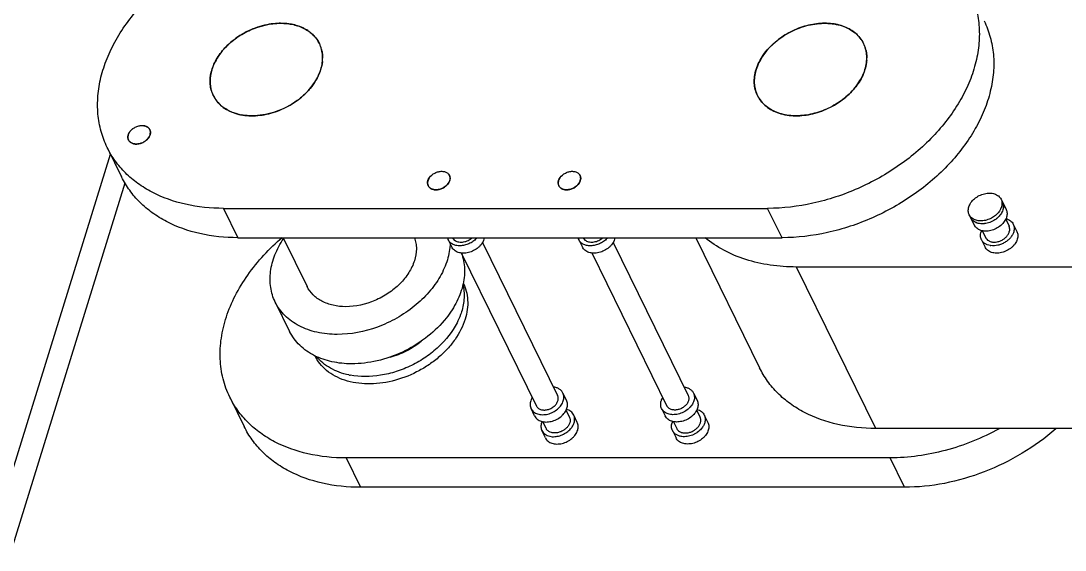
# Model space of a CAD drawing. Header units: inches. Extents: x 0 to 22, y 0 to 17.
# Drawn here: x 15.356 to 17.096, y 9.991 to 10.873 of the extents above; entities that cross this region are included whole.
import ezdxf

# ---------------------------------------------------------------- set-up
doc = ezdxf.new("R2010")
doc.units = ezdxf.units.IN
doc.header["$LTSCALE"] = 1.21
doc.header["$MEASUREMENT"] = 0
doc.layers.get('0').update_dxf_attribs({"linetype": 'CONTINUOUS'})
doc.layers.add('02___PRT_ALL_AXES', color=7, linetype='CONTINUOUS')

msp = doc.modelspace()

# ---------------------------------------------------------------- linework, layer by layer
at = {"color": 7, "linetype": 'Continuous'}
for p, q in [((15.3356, 10.1019), (15.5053, 10.6513)), ((15.3405, 9.9913), (15.5297, 10.6034)), ((16.0337, 10.6014), (16.0346, 10.5986)), ((16.2513, 10.6014), (16.2522, 10.5986)), ((15.6935, 10.561), (16.6001, 10.561)), ((15.6935, 10.561), (15.7175, 10.5121)), ((16.6241, 10.5121), (16.6001, 10.561)), ((15.7175, 10.5121), (16.6241, 10.5121)), ((16.271, 10.2063), (16.2704, 10.2035)), ((16.2374, 10.181), (16.2413, 10.1804)), ((16.8042, 10.145), (15.8977, 10.145)), ((15.8977, 10.145), (15.9217, 10.0961)), ((16.8283, 10.0961), (16.8042, 10.145)), ((16.8283, 10.0961), (15.9217, 10.0961))]:
    msp.add_line(p, q, dxfattribs=at)
for centre, radius, start, end in [((15.791, 10.7834), 0.0859, 75.6159, 79.3171), ((15.7964, 10.7993), 0.0691, 62.1269, 67.0537), ((15.8025, 10.8087), 0.0578, 47.3001, 52.7148), ((15.807, 10.8129), 0.0517, 30.5761, 35.7219), ((15.8073, 10.8131), 0.0513, 26.132, 30.566), ((16.7138, 10.8131), 0.0513, 26.1313, 29.3867), ((16.7136, 10.813), 0.0515, 15.2906, 26.1289), ((16.7123, 10.8126), 0.053, 12.3379, 15.3198), ((16.7047, 10.8119), 0.0606, 355.9343, 359.7953), ((15.7445, 10.7707), 0.0734, 162.8216, 165.1998), ((15.7472, 10.7698), 0.0763, 160.5001, 162.8189), ((15.7327, 10.7727), 0.0615, 174.2874, 179.2745), ((16.6384, 10.7727), 0.0606, 175.9267, 179.7862), ((15.7243, 10.7721), 0.053, 191.771, 195.0006), ((15.7232, 10.7718), 0.0519, 194.9984, 206.097), ((16.6307, 10.7721), 0.0528, 192.3407, 195.3298), ((16.6298, 10.7718), 0.0519, 195.327, 206.0997), ((16.6292, 10.7715), 0.0512, 206.1368, 209.3978), ((16.0608, 10.6115), 0.0103, 26.1354, 32.7275), ((16.0599, 10.6113), 0.0111, 3.9153, 10.181), ((16.2783, 10.6115), 0.0103, 26.1354, 32.7275), ((16.2775, 10.6113), 0.0111, 3.9153, 10.181), ((16.0446, 10.6033), 0.011, 183.856, 190.1777), ((16.0439, 10.6032), 0.0103, 206.1353, 212.7204), ((16.2621, 10.6033), 0.011, 183.856, 190.1777), ((16.2614, 10.6032), 0.0103, 206.1353, 212.7204), ((16.2461, 10.1964), 0.0239, 157.0231, 162.7528)]:
    msp.add_arc(centre, radius, start, end, dxfattribs=at)
for points, knots in [([(15.4999, 10.6623), (15.4957, 10.6709), (15.4887, 10.6892), (15.4836, 10.7184), (15.4836, 10.749), (15.4888, 10.7802), (15.4991, 10.8116), (15.5197, 10.8538), (15.5571, 10.9035), (15.6157, 10.9539), (15.6847, 10.9928), (15.7594, 11.0175), (15.8112, 11.0236), (15.8365, 11.0236)], [0, 0, 0, 0, 0.050492, 0.101815, 0.154702, 0.209714, 0.267209, 0.327327, 0.454825, 0.590164, 0.7293, 0.867443, 1, 1, 1, 1]), ([(16.9366, 10.9224), (16.9409, 10.9138), (16.9478, 10.8955), (16.953, 10.8663), (16.9529, 10.8357), (16.9477, 10.8045), (16.9374, 10.773), (16.9169, 10.7309), (16.8794, 10.6812), (16.8209, 10.6308), (16.7518, 10.5919), (16.6771, 10.5672), (16.6254, 10.561), (16.6001, 10.561)], [0, 0, 0, 0, 0.050492, 0.101815, 0.154702, 0.209714, 0.267209, 0.327327, 0.454825, 0.590164, 0.7293, 0.867443, 1, 1, 1, 1]), ([(16.9606, 10.8735), (16.9649, 10.8648), (16.9718, 10.8465), (16.977, 10.8173), (16.977, 10.7868), (16.9717, 10.7555), (16.9615, 10.7241), (16.9409, 10.6819), (16.9034, 10.6322), (16.8449, 10.5819), (16.7758, 10.543), (16.7012, 10.5182), (16.6494, 10.5121), (16.6241, 10.5121)], [0, 0, 0, 0, 0.050492, 0.101815, 0.154702, 0.209715, 0.267209, 0.327327, 0.454825, 0.590164, 0.7293, 0.867441, 1, 1, 1, 1]), ([(15.7697, 10.8678), (15.7591, 10.866), (15.7435, 10.8612), (15.7243, 10.8514), (15.7068, 10.8396), (15.6885, 10.8218), (15.6785, 10.8042), (15.6753, 10.7953)], [0, 0, 0, 0, 0.258694, 0.390038, 0.520277, 0.770533, 1, 1, 1, 1]), ([(15.7888, 10.8694), (15.7872, 10.8694), (15.7808, 10.8693), (15.7744, 10.8686), (15.7697, 10.8678)], [0, 0, 0, 0, 0.24565, 1, 1, 1, 1]), ([(15.8069, 10.8678), (15.8055, 10.8681), (15.7995, 10.869), (15.7934, 10.8694), (15.7888, 10.8694)], [0, 0, 0, 0, 0.244363, 1, 1, 1, 1]), ([(15.8234, 10.8629), (15.8225, 10.8633), (15.8189, 10.8647), (15.8152, 10.8659), (15.8124, 10.8666)], [0, 0, 0, 0, 0.245668, 1, 1, 1, 1]), ([(15.8375, 10.8547), (15.8368, 10.8553), (15.834, 10.8573), (15.8311, 10.8591), (15.8287, 10.8603)], [0, 0, 0, 0, 0.246403, 1, 1, 1, 1]), ([(16.5809, 10.7923), (16.5835, 10.8009), (16.59, 10.8134), (16.6018, 10.8281), (16.6164, 10.842), (16.6381, 10.8563), (16.6623, 10.8654), (16.6823, 10.869), (16.7013, 10.87), (16.7196, 10.8673), (16.7357, 10.8606), (16.7458, 10.8539), (16.7541, 10.8456), (16.7582, 10.8391), (16.7599, 10.8357)], [0, 0, 0, 0, 0.120791, 0.185744, 0.253062, 0.391822, 0.530991, 0.598792, 0.664374, 0.78666, 0.843391, 0.89737, 0.949254, 1, 1, 1, 1]), ([(16.7586, 10.8383), (16.7569, 10.8413), (16.7528, 10.847), (16.7424, 10.8569), (16.7252, 10.866), (16.7009, 10.8704), (16.6745, 10.8685), (16.6479, 10.8606), (16.6158, 10.8433), (16.5959, 10.8231), (16.5874, 10.8077)], [0, 0, 0, 0, 0.050622, 0.102424, 0.211992, 0.332376, 0.462966, 0.600306, 0.739357, 1, 1, 1, 1]), ([(15.8489, 10.8431), (15.8484, 10.8438), (15.8462, 10.8467), (15.8437, 10.8494), (15.8417, 10.8512)], [0, 0, 0, 0, 0.247899, 1, 1, 1, 1]), ([(15.8557, 10.7923), (15.8579, 10.7996), (15.8596, 10.8111), (15.8574, 10.8258), (15.8549, 10.8325), (15.8534, 10.8357)], [0, 0, 0, 0, 0.516147, 0.760439, 1, 1, 1, 1]), ([(16.7622, 10.7923), (16.7645, 10.7996), (16.7661, 10.8111), (16.764, 10.8258), (16.7615, 10.8325), (16.7599, 10.8357)], [0, 0, 0, 0, 0.516147, 0.760439, 1, 1, 1, 1]), ([(16.764, 10.8239), (16.7642, 10.8229), (16.765, 10.8189), (16.7653, 10.8148), (16.7653, 10.8117)], [0, 0, 0, 0, 0.246987, 1, 1, 1, 1]), ([(16.5874, 10.8077), (16.5868, 10.8064), (16.5842, 10.8015), (16.5821, 10.7963), (16.5809, 10.7923)], [0, 0, 0, 0, 0.256495, 1, 1, 1, 1]), ([(16.7651, 10.8077), (16.765, 10.8064), (16.7645, 10.8012), (16.7634, 10.7961), (16.7622, 10.7923)], [0, 0, 0, 0, 0.244375, 1, 1, 1, 1]), ([(15.6735, 10.7894), (15.6733, 10.7885), (15.6724, 10.785), (15.6718, 10.7815), (15.6716, 10.7788)], [0, 0, 0, 0, 0.254058, 1, 1, 1, 1]), ([(15.6766, 10.749), (15.6783, 10.7456), (15.6824, 10.7391), (15.6937, 10.7278), (15.713, 10.7179), (15.7402, 10.714), (15.7696, 10.7176), (15.7937, 10.7266), (15.8116, 10.737), (15.8277, 10.7491), (15.8442, 10.7668), (15.853, 10.7838), (15.8557, 10.7923)], [0, 0, 0, 0, 0.050786, 0.10271, 0.213035, 0.335416, 0.468634, 0.607912, 0.677932, 0.747016, 0.879107, 1, 1, 1, 1]), ([(16.5832, 10.749), (16.5816, 10.7522), (16.5791, 10.7589), (16.5775, 10.7698), (16.578, 10.7811), (16.5797, 10.7886), (16.5809, 10.7923)], [0, 0, 0, 0, 0.239085, 0.482914, 0.735579, 1, 1, 1, 1]), ([(16.5809, 10.7923), (16.5805, 10.7911), (16.5791, 10.7861), (16.5782, 10.7809), (16.578, 10.777)], [0, 0, 0, 0, 0.255931, 1, 1, 1, 1]), ([(16.5832, 10.749), (16.5849, 10.7456), (16.589, 10.7391), (16.6002, 10.7278), (16.6195, 10.7179), (16.6468, 10.714), (16.6762, 10.7176), (16.7002, 10.7266), (16.7181, 10.737), (16.7343, 10.7491), (16.7508, 10.7668), (16.7596, 10.7838), (16.7622, 10.7923)], [0, 0, 0, 0, 0.050786, 0.10271, 0.213035, 0.335416, 0.468634, 0.607912, 0.677932, 0.747016, 0.879107, 1, 1, 1, 1]), ([(16.7622, 10.7923), (16.7618, 10.791), (16.76, 10.7858), (16.7577, 10.7807), (16.7557, 10.777)], [0, 0, 0, 0, 0.243881, 1, 1, 1, 1]), ([(15.6713, 10.7735), (15.6713, 10.7724), (15.6713, 10.7683), (15.6718, 10.7643), (15.6724, 10.7613)], [0, 0, 0, 0, 0.253834, 1, 1, 1, 1]), ([(16.5778, 10.7729), (16.5778, 10.7719), (16.5779, 10.7678), (16.5784, 10.7637), (16.5791, 10.7608)], [0, 0, 0, 0, 0.253769, 1, 1, 1, 1]), ([(16.7557, 10.777), (16.7515, 10.7695), (16.7408, 10.7551), (16.7199, 10.7374), (16.6952, 10.7241), (16.6687, 10.7162), (16.6462, 10.7146), (16.6293, 10.7167), (16.6177, 10.7198), (16.6071, 10.7243), (16.5979, 10.7304), (16.5903, 10.7377), (16.5862, 10.7434), (16.5846, 10.7464)], [0, 0, 0, 0, 0.126746, 0.261767, 0.40048, 0.537486, 0.667758, 0.729331, 0.78814, 0.844214, 0.897825, 0.949502, 1, 1, 1, 1]), ([(15.6935, 10.561), (15.6723, 10.561), (15.6312, 10.5651), (15.5832, 10.5819), (15.5507, 10.6018), (15.53, 10.6193), (15.5127, 10.6395), (15.5037, 10.6545), (15.4999, 10.6623)], [0, 0, 0, 0, 0.277548, 0.534172, 0.655418, 0.772692, 0.887099, 1, 1, 1, 1]), ([(15.7175, 10.5121), (15.6963, 10.5121), (15.6552, 10.5162), (15.6072, 10.5329), (15.5748, 10.5529), (15.554, 10.5704), (15.5368, 10.5905), (15.5277, 10.6055), (15.5239, 10.6133)], [0, 0, 0, 0, 0.27755, 0.534171, 0.655418, 0.772692, 0.887099, 1, 1, 1, 1]), ([(16.0342, 10.6073), (16.0353, 10.6109), (16.039, 10.6158), (16.0456, 10.6201), (16.0514, 10.6223), (16.0573, 10.623), (16.0627, 10.6222), (16.0666, 10.6202), (16.0688, 10.618), (16.0696, 10.6167), (16.07, 10.616)], [0, 0, 0, 0, 0.25119, 0.390435, 0.530091, 0.663672, 0.786385, 0.897011, 0.949076, 1, 1, 1, 1]), ([(16.0365, 10.612), (16.0362, 10.6116), (16.0353, 10.6102), (16.0346, 10.6085), (16.0342, 10.6073)], [0, 0, 0, 0, 0.26005, 1, 1, 1, 1]), ([(16.07, 10.616), (16.0703, 10.6153), (16.0706, 10.6144), (16.0708, 10.6135), (16.0709, 10.6132)], [0, 0, 0, 0, 0.7477, 1, 1, 1, 1]), ([(16.0704, 10.6073), (16.0709, 10.6088), (16.0713, 10.6117), (16.0706, 10.6147), (16.07, 10.616)], [0, 0, 0, 0, 0.517227, 1, 1, 1, 1]), ([(16.071, 10.612), (16.0711, 10.6116), (16.0711, 10.61), (16.0708, 10.6085), (16.0704, 10.6073)], [0, 0, 0, 0, 0.242071, 1, 1, 1, 1]), ([(16.2517, 10.6073), (16.2528, 10.6109), (16.2566, 10.6158), (16.2632, 10.6201), (16.269, 10.6223), (16.2748, 10.623), (16.2803, 10.6222), (16.2841, 10.6202), (16.2864, 10.618), (16.2872, 10.6167), (16.2876, 10.616)], [0, 0, 0, 0, 0.25119, 0.390435, 0.530091, 0.663672, 0.786385, 0.897011, 0.949076, 1, 1, 1, 1]), ([(16.2541, 10.612), (16.2538, 10.6116), (16.2529, 10.6102), (16.2521, 10.6085), (16.2517, 10.6073)], [0, 0, 0, 0, 0.26005, 1, 1, 1, 1]), ([(16.2876, 10.616), (16.2879, 10.6153), (16.2882, 10.6144), (16.2884, 10.6135), (16.2884, 10.6132)], [0, 0, 0, 0, 0.7477, 1, 1, 1, 1]), ([(16.288, 10.6073), (16.2885, 10.6088), (16.2889, 10.6117), (16.2882, 10.6147), (16.2876, 10.616)], [0, 0, 0, 0, 0.517227, 1, 1, 1, 1]), ([(16.2886, 10.612), (16.2886, 10.6116), (16.2887, 10.61), (16.2884, 10.6085), (16.288, 10.6073)], [0, 0, 0, 0, 0.242071, 1, 1, 1, 1]), ([(16.0346, 10.5986), (16.034, 10.5999), (16.0333, 10.6029), (16.0337, 10.6058), (16.0342, 10.6073)], [0, 0, 0, 0, 0.48257, 1, 1, 1, 1]), ([(16.0342, 10.6073), (16.0341, 10.6069), (16.0336, 10.6054), (16.0335, 10.6038), (16.0336, 10.6026)], [0, 0, 0, 0, 0.258811, 1, 1, 1, 1]), ([(16.0346, 10.5986), (16.0353, 10.5973), (16.0374, 10.5947), (16.0419, 10.5924), (16.0474, 10.5916), (16.0532, 10.5924), (16.059, 10.5945), (16.0656, 10.5988), (16.0693, 10.6037), (16.0704, 10.6073)], [0, 0, 0, 0, 0.102442, 0.213133, 0.335919, 0.469576, 0.609319, 0.74864, 1, 1, 1, 1]), ([(16.0681, 10.6026), (16.0662, 10.5998), (16.0622, 10.5963), (16.0561, 10.5933), (16.0511, 10.592), (16.0461, 10.5917), (16.0416, 10.5926), (16.0378, 10.5945), (16.0359, 10.5965), (16.0352, 10.5976)], [0, 0, 0, 0, 0.264768, 0.403339, 0.539384, 0.668659, 0.788325, 0.8979, 1, 1, 1, 1]), ([(16.0704, 10.6073), (16.0703, 10.6069), (16.0697, 10.6052), (16.0689, 10.6037), (16.0681, 10.6026)], [0, 0, 0, 0, 0.240747, 1, 1, 1, 1]), ([(16.2522, 10.5986), (16.2516, 10.5999), (16.2508, 10.6029), (16.2513, 10.6058), (16.2517, 10.6073)], [0, 0, 0, 0, 0.48257, 1, 1, 1, 1]), ([(16.2517, 10.6073), (16.2516, 10.6069), (16.2512, 10.6054), (16.2511, 10.6038), (16.2512, 10.6026)], [0, 0, 0, 0, 0.258811, 1, 1, 1, 1]), ([(16.2522, 10.5986), (16.2529, 10.5973), (16.2549, 10.5947), (16.2595, 10.5924), (16.2649, 10.5916), (16.2708, 10.5924), (16.2766, 10.5945), (16.2832, 10.5988), (16.2869, 10.6037), (16.288, 10.6073)], [0, 0, 0, 0, 0.102442, 0.213133, 0.335919, 0.469576, 0.609319, 0.74864, 1, 1, 1, 1]), ([(16.2857, 10.6026), (16.2838, 10.5998), (16.2798, 10.5963), (16.2736, 10.5933), (16.2686, 10.592), (16.2637, 10.5917), (16.2592, 10.5926), (16.2554, 10.5945), (16.2535, 10.5965), (16.2528, 10.5976)], [0, 0, 0, 0, 0.264768, 0.403339, 0.539384, 0.668659, 0.788325, 0.8979, 1, 1, 1, 1]), ([(16.288, 10.6073), (16.2879, 10.6069), (16.2873, 10.6052), (16.2864, 10.6037), (16.2857, 10.6026)], [0, 0, 0, 0, 0.240747, 1, 1, 1, 1]), ([(16.998, 10.5461), (16.9972, 10.5435), (16.9952, 10.5398), (16.9917, 10.5354), (16.9873, 10.5312), (16.9808, 10.5269), (16.9735, 10.5242), (16.9675, 10.5231), (16.9618, 10.5228), (16.9563, 10.5236), (16.9515, 10.5257), (16.9485, 10.5277), (16.946, 10.5301), (16.9447, 10.5321), (16.9442, 10.5331)], [0, 0, 0, 0, 0.120791, 0.185745, 0.253062, 0.391822, 0.530991, 0.598792, 0.664374, 0.78666, 0.843391, 0.89737, 0.949254, 1, 1, 1, 1]), ([(16.9973, 10.5591), (16.9977, 10.5582), (16.9985, 10.5561), (16.999, 10.5529), (16.9988, 10.5495), (16.9983, 10.5472), (16.998, 10.5461)], [0, 0, 0, 0, 0.239084, 0.482916, 0.735575, 1, 1, 1, 1]), ([(15.7041, 10.2462), (15.6993, 10.256), (15.6917, 10.2769), (15.687, 10.3104), (15.689, 10.3454), (15.6976, 10.381), (15.7126, 10.4164), (15.7411, 10.4631), (15.77, 10.4941), (15.7915, 10.5126)], [0, 0, 0, 0, 0.108818, 0.219913, 0.335224, 0.456122, 0.583312, 0.716856, 1, 1, 1, 1]), ([(16.2506, 10.2402), (16.2508, 10.241), (16.2511, 10.2425), (16.2513, 10.2447), (16.2509, 10.2469), (16.2504, 10.2482), (16.2501, 10.2489)], [0, 0, 0, 0, 0.264421, 0.517086, 0.760915, 1, 1, 1, 1]), ([(16.4677, 10.2489), (16.468, 10.2482), (16.4685, 10.2469), (16.4688, 10.2447), (16.4687, 10.2425), (16.4684, 10.241), (16.4682, 10.2402)], [0, 0, 0, 0, 0.239087, 0.482911, 0.735585, 1, 1, 1, 1]), ([(15.8977, 10.145), (15.8764, 10.145), (15.8353, 10.1491), (15.7873, 10.1659), (15.7549, 10.1858), (15.7342, 10.2033), (15.7169, 10.2234), (15.7079, 10.2385), (15.7041, 10.2462)], [0, 0, 0, 0, 0.27755, 0.534171, 0.655418, 0.772692, 0.887099, 1, 1, 1, 1]), ([(16.2148, 10.2315), (16.2151, 10.2309), (16.2159, 10.2296), (16.2176, 10.2279), (16.2196, 10.2266), (16.2228, 10.2252), (16.2265, 10.2247), (16.2303, 10.2249), (16.2343, 10.2256), (16.2391, 10.2274), (16.2435, 10.2303), (16.2464, 10.2331), (16.2488, 10.236), (16.25, 10.2385), (16.2506, 10.2402)], [0, 0, 0, 0, 0.050746, 0.10263, 0.156609, 0.21334, 0.335626, 0.401208, 0.469009, 0.608178, 0.746938, 0.814256, 0.879209, 1, 1, 1, 1]), ([(16.4682, 10.2402), (16.4676, 10.2385), (16.4663, 10.236), (16.464, 10.2331), (16.461, 10.2303), (16.4567, 10.2274), (16.4519, 10.2256), (16.4479, 10.2249), (16.4441, 10.2247), (16.4404, 10.2252), (16.4372, 10.2266), (16.4352, 10.2279), (16.4335, 10.2296), (16.4327, 10.2309), (16.4323, 10.2315)], [0, 0, 0, 0, 0.120792, 0.185744, 0.253063, 0.391823, 0.530992, 0.598793, 0.664374, 0.786661, 0.843391, 0.89737, 0.949254, 1, 1, 1, 1]), ([(16.4825, 10.241), (16.483, 10.24), (16.4837, 10.238), (16.4842, 10.2347), (16.4841, 10.2313), (16.4836, 10.2291), (16.4832, 10.228)], [0, 0, 0, 0, 0.239084, 0.482916, 0.735575, 1, 1, 1, 1]), ([(16.277, 10.2165), (16.2764, 10.2176), (16.275, 10.2197), (16.2722, 10.2224), (16.2687, 10.2245), (16.2662, 10.2254), (16.2648, 10.2257)], [0, 0, 0, 0, 0.235936, 0.478159, 0.731779, 1, 1, 1, 1]), ([(16.2699, 10.213), (16.2701, 10.2125), (16.2706, 10.2115), (16.2711, 10.2093), (16.2711, 10.2075), (16.271, 10.2063)], [0, 0, 0, 0, 0.244228, 0.490994, 1, 1, 1, 1]), ([(16.2777, 10.2035), (16.278, 10.2046), (16.2785, 10.2069), (16.2787, 10.2103), (16.2782, 10.2135), (16.2774, 10.2156), (16.277, 10.2165)], [0, 0, 0, 0, 0.264425, 0.517084, 0.760916, 1, 1, 1, 1]), ([(16.4832, 10.228), (16.4824, 10.2254), (16.4805, 10.2216), (16.4769, 10.2173), (16.4726, 10.2131), (16.4661, 10.2088), (16.4588, 10.2061), (16.4528, 10.205), (16.4471, 10.2047), (16.4416, 10.2055), (16.4368, 10.2075), (16.4337, 10.2095), (16.4313, 10.212), (16.43, 10.2139), (16.4295, 10.215)], [0, 0, 0, 0, 0.120791, 0.185745, 0.253062, 0.391822, 0.530991, 0.598792, 0.664374, 0.78666, 0.843391, 0.89737, 0.949254, 1, 1, 1, 1]), ([(16.2233, 10.2035), (16.2229, 10.2024), (16.2224, 10.2001), (16.2223, 10.1967), (16.2227, 10.1935), (16.2235, 10.1914), (16.224, 10.1905)], [0, 0, 0, 0, 0.264425, 0.517084, 0.760916, 1, 1, 1, 1]), ([(16.2704, 10.2035), (16.2699, 10.2019), (16.2684, 10.1988), (16.2651, 10.1947), (16.2608, 10.1912), (16.2557, 10.1886), (16.2504, 10.1869), (16.2458, 10.1864), (16.2423, 10.1867), (16.2391, 10.1873), (16.2369, 10.1882), (16.2356, 10.189)], [0, 0, 0, 0, 0.115937, 0.241282, 0.373553, 0.508836, 0.64266, 0.770822, 0.831852, 0.890454, 1, 1, 1, 1]), ([(16.2719, 10.1935), (16.2732, 10.195), (16.2755, 10.1981), (16.2771, 10.2017), (16.2777, 10.2035)], [0, 0, 0, 0, 0.517121, 1, 1, 1, 1]), ([(16.224, 10.1905), (16.2245, 10.1893), (16.2261, 10.187), (16.2292, 10.1842), (16.2331, 10.1821), (16.2359, 10.1813), (16.2374, 10.181)], [0, 0, 0, 0, 0.234195, 0.475569, 0.729763, 1, 1, 1, 1]), ([(16.2356, 10.189), (16.2351, 10.1893), (16.2342, 10.19), (16.2329, 10.1912), (16.2318, 10.1925), (16.2313, 10.1935), (16.231, 10.194)], [0, 0, 0, 0, 0.258134, 0.509469, 0.755987, 1, 1, 1, 1]), ([(16.2413, 10.1804), (16.2441, 10.1803), (16.2483, 10.1806), (16.2538, 10.1819), (16.2593, 10.1839), (16.2656, 10.1875), (16.27, 10.1913), (16.2719, 10.1935)], [0, 0, 0, 0, 0.240987, 0.367059, 0.495145, 0.751596, 1, 1, 1, 1]), ([(16.9858, 10.1935), (16.9575, 10.178), (16.8984, 10.1541), (16.8351, 10.145), (16.8042, 10.145)], [0, 0, 0, 0, 0.51036, 1, 1, 1, 1])]:
    msp.add_open_spline(points, degree=3, knots=knots, dxfattribs=at)
at = {"layer": '02___PRT_ALL_AXES', "color": 7, "linetype": 'Continuous'}
for p, q in [((15.4999, 10.6623), (15.5239, 10.6133)), ((16.9889, 10.5763), (16.9973, 10.5591)), ((16.9358, 10.5502), (16.9442, 10.5331)), ((16.9966, 10.5427), (17.0022, 10.5312)), ((17.0093, 10.5347), (17.0153, 10.5224)), ((15.7929, 10.5121), (15.8328, 10.4308)), ((16.0678, 10.5086), (16.0738, 10.4964)), ((16.1282, 10.5121), (16.1275, 10.5094)), ((16.2854, 10.5086), (16.2914, 10.4964)), ((16.3458, 10.5121), (16.3451, 10.5094)), ((16.4802, 10.5121), (16.5866, 10.2952)), ((16.9563, 10.5086), (16.9623, 10.4964)), ((16.9577, 10.5236), (16.9633, 10.5121)), ((17.0027, 10.5216), (17.0033, 10.5245)), ((16.125, 10.5039), (16.2501, 10.2489)), ((16.3426, 10.5039), (16.4677, 10.2489)), ((16.0896, 10.4866), (16.2148, 10.2315)), ((16.3072, 10.4866), (16.4323, 10.2315)), ((17.5547, 10.4632), (16.6481, 10.4632)), ((16.7802, 10.194), (16.6481, 10.4632)), ((15.7797, 10.4048), (15.8038, 10.3559)), ((16.265, 10.241), (16.259, 10.2532)), ((16.4765, 10.2532), (16.4825, 10.241)), ((15.7041, 10.2462), (15.7281, 10.1973)), ((16.2119, 10.215), (16.2059, 10.2272)), ((16.2699, 10.213), (16.2643, 10.2245)), ((16.283, 10.2043), (16.277, 10.2165)), ((16.4235, 10.2272), (16.4295, 10.215)), ((16.4818, 10.2245), (16.4875, 10.213)), ((16.4945, 10.2165), (16.5005, 10.2043)), ((16.231, 10.194), (16.2254, 10.2055)), ((16.443, 10.2054), (16.4486, 10.194)), ((16.488, 10.2035), (16.4886, 10.2063)), ((16.23, 10.1783), (16.224, 10.1905)), ((16.4415, 10.1905), (16.4475, 10.1783)), ((17.6868, 10.194), (16.7802, 10.194))]:
    msp.add_line(p, q, dxfattribs=at)
for centre, radius, start, end in [((15.8069, 10.8129), 0.0518, 14.9844, 26.1052), ((15.8056, 10.8126), 0.0531, 11.7679, 14.9924), ((15.7974, 10.812), 0.0613, 354.2895, 359.2892), ((15.7824, 10.815), 0.0767, 340.5149, 342.9071), ((15.7851, 10.8141), 0.0738, 342.908, 345.1844), ((15.7227, 10.7716), 0.0513, 206.1358, 210.5749), ((15.7231, 10.7719), 0.0518, 210.5851, 215.7181), ((15.7278, 10.7763), 0.0583, 227.3187, 232.6945), ((15.734, 10.7865), 0.0702, 242.1673, 247.0139), ((15.7391, 10.8018), 0.0865, 255.6301, 259.3057), ((15.558, 10.6752), 0.0238, 97.4068, 98.7167), ((15.5581, 10.6808), 0.0182, 80.393, 81.9601), ((15.5543, 10.6766), 0.0207, 142.8101, 144.2508), ((15.5579, 10.6732), 0.0256, 127.1164, 128.3628), ((15.5615, 10.6877), 0.0103, 26.144, 35.1276), ((15.5607, 10.6875), 0.0111, 5.8519, 8.6485), ((15.5453, 10.6796), 0.011, 185.8053, 188.6339), ((15.5446, 10.6794), 0.0102, 206.1386, 206.8189), ((16.9775, 10.5646), 0.0153, 25.7899, 26.1386), ((16.9774, 10.5646), 0.0155, 16.1384, 25.7827), ((16.9749, 10.5642), 0.018, 357.0772, 0.2682), ((16.952, 10.5521), 0.0153, 206.1386, 206.6548), ((16.0818, 10.5155), 0.0155, 192.5585, 206.1249), ((16.2993, 10.5155), 0.0155, 192.5585, 206.1249), ((16.978, 10.5147), 0.0235, 156.8522, 162.801), ((16.9753, 10.5264), 0.0278, 260.4806, 262.7612), ((15.9263, 10.4882), 0.1768, 319.7684, 320.0926), ((15.9273, 10.404), 0.1233, 258.3342, 259.3859), ((16.4633, 10.1965), 0.0235, 156.8522, 162.801)]:
    msp.add_arc(centre, radius, start, end, dxfattribs=at)
for points, knots in [([(15.6766, 10.749), (15.6752, 10.7519), (15.6729, 10.758), (15.6706, 10.7711), (15.6723, 10.789), (15.681, 10.8099), (15.6957, 10.8294), (15.7152, 10.8462), (15.7455, 10.8632), (15.7717, 10.8694), (15.7888, 10.8694)], [0, 0, 0, 0, 0.050598, 0.102028, 0.209788, 0.327366, 0.455129, 0.590751, 0.730177, 1, 1, 1, 1]), ([(15.7888, 10.8694), (15.7959, 10.8694), (15.8096, 10.8681), (15.8284, 10.8615), (15.8437, 10.8507), (15.8508, 10.8409), (15.8534, 10.8357)], [0, 0, 0, 0, 0.277959, 0.534951, 0.773145, 1, 1, 1, 1]), ([(15.8576, 10.8234), (15.8578, 10.8224), (15.8585, 10.8184), (15.8588, 10.8143), (15.8587, 10.8112)], [0, 0, 0, 0, 0.246904, 1, 1, 1, 1]), ([(15.8584, 10.8059), (15.8583, 10.805), (15.8579, 10.8014), (15.8572, 10.7979), (15.8565, 10.7953)], [0, 0, 0, 0, 0.24603, 1, 1, 1, 1]), ([(15.8547, 10.7894), (15.851, 10.779), (15.8419, 10.7641), (15.8256, 10.7475), (15.8059, 10.7326), (15.7778, 10.7194), (15.7532, 10.7152), (15.7412, 10.7152)], [0, 0, 0, 0, 0.231377, 0.356681, 0.486083, 0.748012, 1, 1, 1, 1]), ([(15.6883, 10.7334), (15.6876, 10.7341), (15.685, 10.7366), (15.6826, 10.7394), (15.6811, 10.7416)], [0, 0, 0, 0, 0.252706, 1, 1, 1, 1]), ([(15.7012, 10.7243), (15.7005, 10.7248), (15.6974, 10.7264), (15.6945, 10.7284), (15.6925, 10.7299)], [0, 0, 0, 0, 0.253955, 1, 1, 1, 1]), ([(15.7176, 10.7181), (15.7167, 10.7183), (15.7129, 10.7194), (15.7093, 10.7207), (15.7066, 10.7218)], [0, 0, 0, 0, 0.254549, 1, 1, 1, 1]), ([(15.7412, 10.7152), (15.7396, 10.7152), (15.7335, 10.7154), (15.7275, 10.716), (15.723, 10.7169)], [0, 0, 0, 0, 0.255569, 1, 1, 1, 1]), ([(15.5349, 10.6836), (15.5355, 10.6853), (15.5368, 10.6878), (15.5391, 10.6907), (15.542, 10.6935), (15.5464, 10.6964), (15.5512, 10.6982), (15.5552, 10.6989), (15.559, 10.6991), (15.5627, 10.6986), (15.5659, 10.6972), (15.5679, 10.6959), (15.5696, 10.6942), (15.5704, 10.6929), (15.5707, 10.6922)], [0, 0, 0, 0, 0.120791, 0.185745, 0.253062, 0.391822, 0.530991, 0.598792, 0.664374, 0.78666, 0.843391, 0.89737, 0.949254, 1, 1, 1, 1]), ([(15.5699, 10.6936), (15.569, 10.695), (15.5663, 10.6973), (15.5629, 10.6984), (15.5611, 10.6987)], [0, 0, 0, 0, 0.474913, 1, 1, 1, 1]), ([(15.5349, 10.6836), (15.5348, 10.6831), (15.5344, 10.6815), (15.5342, 10.6797), (15.5344, 10.6785)], [0, 0, 0, 0, 0.259559, 1, 1, 1, 1]), ([(15.5354, 10.6749), (15.5351, 10.6755), (15.5346, 10.6769), (15.5343, 10.6791), (15.5344, 10.6813), (15.5347, 10.6828), (15.5349, 10.6836)], [0, 0, 0, 0, 0.239084, 0.482916, 0.735575, 1, 1, 1, 1]), ([(15.5375, 10.6887), (15.5372, 10.6883), (15.5362, 10.6867), (15.5354, 10.6849), (15.5349, 10.6836)], [0, 0, 0, 0, 0.26073, 1, 1, 1, 1]), ([(15.5354, 10.6749), (15.5361, 10.6735), (15.5381, 10.671), (15.5427, 10.6687), (15.5481, 10.6679), (15.554, 10.6686), (15.5598, 10.6708), (15.5663, 10.6751), (15.5701, 10.68), (15.5712, 10.6836)], [0, 0, 0, 0, 0.102442, 0.213133, 0.335919, 0.469576, 0.609319, 0.74864, 1, 1, 1, 1]), ([(15.542, 10.6933), (15.5416, 10.693), (15.5401, 10.6917), (15.5387, 10.6903), (15.5378, 10.6891)], [0, 0, 0, 0, 0.255955, 1, 1, 1, 1]), ([(15.5712, 10.6836), (15.5711, 10.6831), (15.5704, 10.6813), (15.5695, 10.6797), (15.5686, 10.6785)], [0, 0, 0, 0, 0.240285, 1, 1, 1, 1]), ([(15.5707, 10.6922), (15.571, 10.6918), (15.5714, 10.6908), (15.5716, 10.6897), (15.5717, 10.6892)], [0, 0, 0, 0, 0.49719, 1, 1, 1, 1]), ([(15.5712, 10.6836), (15.5716, 10.685), (15.5721, 10.688), (15.5714, 10.691), (15.5707, 10.6922)], [0, 0, 0, 0, 0.517227, 1, 1, 1, 1]), ([(15.5718, 10.6887), (15.5718, 10.6878), (15.5718, 10.6861), (15.5715, 10.6844), (15.5712, 10.6836)], [0, 0, 0, 0, 0.487438, 1, 1, 1, 1]), ([(15.5686, 10.6785), (15.5676, 10.6771), (15.5652, 10.6745), (15.5609, 10.6715), (15.556, 10.6693), (15.5509, 10.6681), (15.5467, 10.6681), (15.5435, 10.6687), (15.5414, 10.6694), (15.5395, 10.6704), (15.5378, 10.6716), (15.5365, 10.6731), (15.5357, 10.6742), (15.5354, 10.6748)], [0, 0, 0, 0, 0.131308, 0.268827, 0.407924, 0.543656, 0.671755, 0.732175, 0.789934, 0.84515, 0.898164, 0.949534, 1, 1, 1, 1]), ([(16.9352, 10.5633), (16.9359, 10.5658), (16.9386, 10.5709), (16.9435, 10.5762), (16.9484, 10.5799), (16.9537, 10.583), (16.961, 10.5857), (16.9698, 10.5868), (16.978, 10.5856), (16.9837, 10.5826), (16.9871, 10.5792), (16.9884, 10.5773), (16.9889, 10.5763)], [0, 0, 0, 0, 0.120895, 0.252983, 0.322067, 0.392088, 0.531365, 0.664583, 0.786964, 0.897289, 0.949213, 1, 1, 1, 1]), ([(16.9358, 10.5502), (16.9354, 10.5512), (16.9346, 10.5532), (16.934, 10.5576), (16.9345, 10.5611), (16.9352, 10.5633)], [0, 0, 0, 0, 0.239545, 0.483846, 1, 1, 1, 1]), ([(16.9895, 10.5633), (16.9881, 10.5585), (16.9833, 10.5517), (16.9747, 10.5454), (16.9671, 10.5419), (16.959, 10.54), (16.9512, 10.54), (16.9443, 10.5419), (16.9404, 10.5445), (16.9389, 10.546)], [0, 0, 0, 0, 0.244839, 0.380375, 0.517973, 0.652278, 0.778654, 0.894407, 1, 1, 1, 1]), ([(16.9889, 10.5763), (16.9893, 10.5753), (16.9901, 10.5733), (16.9907, 10.5689), (16.9902, 10.5654), (16.9895, 10.5633)], [0, 0, 0, 0, 0.239545, 0.483846, 1, 1, 1, 1]), ([(16.9913, 10.5714), (16.9917, 10.5704), (16.9925, 10.5684), (16.9931, 10.564), (16.9926, 10.5605), (16.9919, 10.5584)], [0, 0, 0, 0, 0.239545, 0.483846, 1, 1, 1, 1]), ([(16.9928, 10.5633), (16.9928, 10.5629), (16.9927, 10.5612), (16.9923, 10.5596), (16.9919, 10.5584)], [0, 0, 0, 0, 0.243962, 1, 1, 1, 1]), ([(16.9922, 10.5689), (16.9924, 10.5681), (16.9928, 10.5666), (16.9929, 10.5651), (16.9929, 10.5643)], [0, 0, 0, 0, 0.494883, 1, 1, 1, 1]), ([(16.9389, 10.546), (16.9386, 10.5463), (16.9374, 10.5476), (16.9364, 10.5491), (16.9358, 10.5502)], [0, 0, 0, 0, 0.253284, 1, 1, 1, 1]), ([(16.9919, 10.5584), (16.9912, 10.5558), (16.9885, 10.5507), (16.9836, 10.5454), (16.9787, 10.5418), (16.9734, 10.5386), (16.9661, 10.5359), (16.9573, 10.5348), (16.9491, 10.536), (16.9434, 10.539), (16.94, 10.5424), (16.9387, 10.5443), (16.9382, 10.5453)], [0, 0, 0, 0, 0.120895, 0.252983, 0.322067, 0.392088, 0.531365, 0.664583, 0.786964, 0.897289, 0.949213, 1, 1, 1, 1]), ([(16.9919, 10.5584), (16.9912, 10.5558), (16.9892, 10.552), (16.9857, 10.5477), (16.9813, 10.5435), (16.9749, 10.5392), (16.9676, 10.5365), (16.9616, 10.5354), (16.9559, 10.5351), (16.9504, 10.5358), (16.9456, 10.5378), (16.9426, 10.5398), (16.9401, 10.5423), (16.9388, 10.5442), (16.9383, 10.5452)], [0, 0, 0, 0, 0.120717, 0.185621, 0.252887, 0.391556, 0.530684, 0.598492, 0.664102, 0.7865, 0.843297, 0.897335, 0.949255, 1, 1, 1, 1]), ([(16.9971, 10.5439), (16.9984, 10.5435), (17.001, 10.5426), (17.0045, 10.5406), (17.0073, 10.5379), (17.0087, 10.5358), (17.0093, 10.5347)], [0, 0, 0, 0, 0.26825, 0.521877, 0.764088, 1, 1, 1, 1]), ([(17.0033, 10.5245), (17.0034, 10.5256), (17.0034, 10.5274), (17.0029, 10.5296), (17.0024, 10.5307), (17.0022, 10.5312)], [0, 0, 0, 0, 0.509025, 0.755787, 1, 1, 1, 1]), ([(17.0093, 10.5347), (17.0097, 10.5337), (17.0105, 10.5317), (17.011, 10.5284), (17.0108, 10.525), (17.0103, 10.5228), (17.01, 10.5216)], [0, 0, 0, 0, 0.239084, 0.482917, 0.735572, 1, 1, 1, 1]), ([(15.7797, 10.4048), (15.776, 10.4125), (15.7708, 10.4294), (15.7709, 10.4566), (15.7785, 10.4844), (15.788, 10.5019), (15.7936, 10.5104)], [0, 0, 0, 0, 0.229388, 0.468594, 0.724553, 1, 1, 1, 1]), ([(16.0118, 10.5121), (16.0128, 10.5092), (16.0144, 10.503), (16.0154, 10.49), (16.0124, 10.4728), (16.0027, 10.4528), (15.9877, 10.4344), (15.9684, 10.4187), (15.939, 10.4028), (15.9138, 10.3971), (15.8973, 10.3971)], [0, 0, 0, 0, 0.05059, 0.102393, 0.211529, 0.330392, 0.45873, 0.594062, 0.73252, 1, 1, 1, 1]), ([(16.1162, 10.5121), (16.1145, 10.5102), (16.1108, 10.5067), (16.1043, 10.5025), (16.0971, 10.4997), (16.0897, 10.4984), (16.0837, 10.4985), (16.0792, 10.4995), (16.0762, 10.5007), (16.0735, 10.5022), (16.0712, 10.504), (16.0692, 10.5062), (16.0682, 10.5078), (16.0678, 10.5086)], [0, 0, 0, 0, 0.133919, 0.27264, 0.411679, 0.546497, 0.673351, 0.733185, 0.79046, 0.84533, 0.898151, 0.949473, 1, 1, 1, 1]), ([(16.1275, 10.5094), (16.1267, 10.5068), (16.1248, 10.5031), (16.1213, 10.4987), (16.1169, 10.4945), (16.1104, 10.4902), (16.1031, 10.4875), (16.0971, 10.4864), (16.0914, 10.4861), (16.0859, 10.4869), (16.0811, 10.4889), (16.0781, 10.491), (16.0756, 10.4934), (16.0743, 10.4954), (16.0738, 10.4964)], [0, 0, 0, 0, 0.120791, 0.185745, 0.253062, 0.391822, 0.530991, 0.598792, 0.664374, 0.78666, 0.843391, 0.89737, 0.949254, 1, 1, 1, 1]), ([(16.0749, 10.5121), (16.0751, 10.5116), (16.0757, 10.5106), (16.0771, 10.5089), (16.0785, 10.5078), (16.0795, 10.5072)], [0, 0, 0, 0, 0.244305, 0.49112, 1, 1, 1, 1]), ([(16.0795, 10.5072), (16.0804, 10.5066), (16.0825, 10.5056), (16.0859, 10.5048), (16.0896, 10.5046), (16.0935, 10.505), (16.0974, 10.5059), (16.1024, 10.508), (16.1058, 10.5103), (16.1078, 10.5121)], [0, 0, 0, 0, 0.107255, 0.221443, 0.342549, 0.469651, 0.601148, 0.734995, 1, 1, 1, 1]), ([(16.3337, 10.5121), (16.3321, 10.5102), (16.3284, 10.5067), (16.3219, 10.5025), (16.3147, 10.4997), (16.3073, 10.4984), (16.3012, 10.4985), (16.2968, 10.4995), (16.2938, 10.5007), (16.2911, 10.5022), (16.2887, 10.504), (16.2868, 10.5062), (16.2858, 10.5078), (16.2854, 10.5086)], [0, 0, 0, 0, 0.133919, 0.27264, 0.411679, 0.546497, 0.673351, 0.733185, 0.79046, 0.84533, 0.898151, 0.949473, 1, 1, 1, 1]), ([(16.3451, 10.5094), (16.3443, 10.5068), (16.3424, 10.5031), (16.3388, 10.4987), (16.3345, 10.4945), (16.328, 10.4902), (16.3207, 10.4875), (16.3147, 10.4864), (16.309, 10.4861), (16.3035, 10.4869), (16.2987, 10.4889), (16.2956, 10.491), (16.2931, 10.4934), (16.2919, 10.4954), (16.2914, 10.4964)], [0, 0, 0, 0, 0.120791, 0.185745, 0.253062, 0.391822, 0.530991, 0.598792, 0.664374, 0.78666, 0.843391, 0.89737, 0.949254, 1, 1, 1, 1]), ([(16.2925, 10.5121), (16.2927, 10.5116), (16.2933, 10.5106), (16.2947, 10.5089), (16.2961, 10.5078), (16.297, 10.5072)], [0, 0, 0, 0, 0.244305, 0.49112, 1, 1, 1, 1]), ([(16.297, 10.5072), (16.298, 10.5066), (16.3, 10.5056), (16.3035, 10.5048), (16.3072, 10.5046), (16.311, 10.505), (16.3149, 10.5059), (16.3199, 10.508), (16.3234, 10.5103), (16.3254, 10.5121)], [0, 0, 0, 0, 0.107255, 0.221443, 0.342549, 0.469651, 0.601148, 0.734995, 1, 1, 1, 1]), ([(16.6481, 10.4632), (16.6335, 10.4632), (16.6048, 10.4651), (16.5639, 10.4744), (16.5271, 10.4897), (16.5056, 10.5041), (16.4959, 10.5121)], [0, 0, 0, 0, 0.270011, 0.52653, 0.769388, 1, 1, 1, 1]), ([(16.9563, 10.5086), (16.9558, 10.5096), (16.955, 10.5116), (16.9546, 10.5149), (16.9547, 10.5183), (16.9552, 10.5205), (16.9556, 10.5216)], [0, 0, 0, 0, 0.239084, 0.482917, 0.735572, 1, 1, 1, 1]), ([(16.9707, 10.4989), (16.9691, 10.4992), (16.966, 10.5), (16.9625, 10.5018), (16.9601, 10.5036), (16.9586, 10.5051), (16.9573, 10.5068), (16.9566, 10.508), (16.9563, 10.5086)], [0, 0, 0, 0, 0.271406, 0.525787, 0.647698, 0.766792, 0.883907, 1, 1, 1, 1]), ([(17.016, 10.5094), (17.0152, 10.5068), (17.0132, 10.5031), (17.0097, 10.4987), (17.0053, 10.4945), (16.9988, 10.4902), (16.9915, 10.4875), (16.9855, 10.4864), (16.9798, 10.4861), (16.9743, 10.4869), (16.9695, 10.4889), (16.9665, 10.491), (16.964, 10.4934), (16.9628, 10.4954), (16.9623, 10.4964)], [0, 0, 0, 0, 0.120791, 0.185745, 0.253062, 0.391822, 0.530991, 0.598792, 0.664374, 0.78666, 0.843391, 0.89737, 0.949254, 1, 1, 1, 1]), ([(16.9633, 10.5121), (16.9636, 10.5116), (16.9641, 10.5106), (16.9656, 10.5089), (16.9669, 10.5078), (16.9679, 10.5072)], [0, 0, 0, 0, 0.244309, 0.49112, 1, 1, 1, 1]), ([(16.9679, 10.5072), (16.9685, 10.5068), (16.9699, 10.5061), (16.9722, 10.5053), (16.9746, 10.5048), (16.9781, 10.5046), (16.9827, 10.505), (16.988, 10.5067), (16.9931, 10.5094), (16.9974, 10.5129), (17.0007, 10.517), (17.0022, 10.5201), (17.0027, 10.5216)], [0, 0, 0, 0, 0.053706, 0.109793, 0.168373, 0.22938, 0.3575, 0.491286, 0.626534, 0.758775, 0.884093, 1, 1, 1, 1]), ([(17.01, 10.5216), (17.0094, 10.5199), (17.0079, 10.5165), (17.0046, 10.5118), (17.0003, 10.5076), (16.9952, 10.504), (16.9896, 10.5012), (16.9819, 10.4987), (16.9757, 10.4983), (16.9718, 10.4988)], [0, 0, 0, 0, 0.112434, 0.23253, 0.359047, 0.489829, 0.62218, 0.753218, 1, 1, 1, 1]), ([(17.0153, 10.5224), (17.0157, 10.5215), (17.0165, 10.5194), (17.017, 10.5162), (17.0168, 10.5128), (17.0163, 10.5105), (17.016, 10.5094)], [0, 0, 0, 0, 0.239084, 0.482916, 0.735575, 1, 1, 1, 1]), ([(16.0711, 10.5029), (16.0708, 10.4935), (16.0674, 10.4742), (16.0552, 10.4465), (16.0362, 10.4202), (16.0117, 10.3968), (15.9826, 10.3772), (15.9405, 10.3577), (15.9057, 10.3508), (15.883, 10.3508)], [0, 0, 0, 0, 0.106208, 0.220573, 0.343147, 0.472476, 0.606055, 0.740785, 1, 1, 1, 1]), ([(16.0899, 10.4867), (16.0914, 10.4825), (16.0939, 10.4737), (16.096, 10.455), (16.093, 10.4303), (16.0813, 10.4012), (16.069, 10.3833), (16.0619, 10.3748)], [0, 0, 0, 0, 0.11196, 0.226151, 0.464892, 0.722565, 1, 1, 1, 1]), ([(15.8973, 10.3971), (15.8902, 10.3971), (15.8765, 10.3985), (15.8577, 10.405), (15.8424, 10.4158), (15.8353, 10.4256), (15.8328, 10.4308)], [0, 0, 0, 0, 0.277951, 0.534955, 0.773145, 1, 1, 1, 1]), ([(16.0923, 10.4341), (16.0931, 10.4305), (16.0943, 10.4231), (16.0946, 10.4077), (16.0924, 10.3961), (16.0901, 10.3885)], [0, 0, 0, 0, 0.239829, 0.485499, 1, 1, 1, 1]), ([(16.0929, 10.437), (16.095, 10.4326), (16.0985, 10.4231), (16.1008, 10.4079), (16.1001, 10.3921), (16.0977, 10.3815), (16.0961, 10.3763)], [0, 0, 0, 0, 0.239084, 0.482916, 0.735575, 1, 1, 1, 1]), ([(15.883, 10.3508), (15.8717, 10.3508), (15.8497, 10.353), (15.8196, 10.3635), (15.799, 10.3782), (15.7866, 10.3927), (15.7818, 10.4007), (15.7797, 10.4048)], [0, 0, 0, 0, 0.277731, 0.534534, 0.772538, 0.887022, 1, 1, 1, 1]), ([(16.0901, 10.3885), (16.0896, 10.387), (16.0875, 10.3807), (16.0848, 10.3746), (16.0826, 10.3702)], [0, 0, 0, 0, 0.244721, 1, 1, 1, 1]), ([(16.0961, 10.3763), (16.0924, 10.3643), (16.0833, 10.3468), (16.0667, 10.3263), (16.0516, 10.3117), (16.0344, 10.2988), (16.0093, 10.2843), (15.982, 10.2741), (15.9541, 10.269), (15.9275, 10.2676), (15.9018, 10.2713), (15.8794, 10.2808), (15.8652, 10.2902), (15.8536, 10.3018), (15.8478, 10.3109), (15.8455, 10.3156)], [0, 0, 0, 0, 0.120762, 0.185701, 0.253002, 0.322015, 0.391966, 0.531102, 0.598887, 0.664453, 0.786711, 0.843428, 0.897394, 0.949266, 1, 1, 1, 1]), ([(16.0826, 10.3702), (16.0749, 10.3552), (16.0584, 10.3344), (16.031, 10.3125), (16.0072, 10.2987), (15.9818, 10.2884), (15.9477, 10.2801), (15.9212, 10.2798), (15.9046, 10.2829)], [0, 0, 0, 0, 0.240426, 0.36897, 0.499996, 0.631022, 0.759568, 1, 1, 1, 1]), ([(16.0612, 10.374), (16.052, 10.363), (16.0303, 10.3429), (15.9922, 10.3201), (15.9504, 10.3055), (15.9213, 10.3019), (15.907, 10.3019)], [0, 0, 0, 0, 0.24648, 0.501716, 0.756047, 1, 1, 1, 1]), ([(15.8452, 10.3154), (15.8363, 10.3199), (15.8238, 10.3285), (15.8108, 10.3434), (15.8059, 10.3516), (15.8038, 10.3559)], [0, 0, 0, 0, 0.511939, 0.757683, 1, 1, 1, 1]), ([(15.971, 10.3129), (15.9805, 10.3155), (15.9989, 10.3227), (16.0154, 10.3336), (16.023, 10.3398)], [0, 0, 0, 0, 0.501046, 1, 1, 1, 1]), ([(15.907, 10.3019), (15.896, 10.3019), (15.8747, 10.3039), (15.8544, 10.3108), (15.8452, 10.3154)], [0, 0, 0, 0, 0.518933, 1, 1, 1, 1]), ([(15.9024, 10.2833), (15.8969, 10.2844), (15.8863, 10.2874), (15.8716, 10.2941), (15.8588, 10.3028), (15.8516, 10.31), (15.8485, 10.3138)], [0, 0, 0, 0, 0.267128, 0.521711, 0.76514, 1, 1, 1, 1]), ([(16.7802, 10.194), (16.759, 10.194), (16.7179, 10.198), (16.6699, 10.2148), (16.6374, 10.2347), (16.6167, 10.2522), (16.5994, 10.2724), (16.5904, 10.2874), (16.5866, 10.2952)], [0, 0, 0, 0, 0.277548, 0.534172, 0.655418, 0.772692, 0.887099, 1, 1, 1, 1]), ([(16.259, 10.2532), (16.2586, 10.2539), (16.2579, 10.2552), (16.2565, 10.257), (16.2548, 10.2585), (16.2522, 10.2604), (16.2483, 10.2622), (16.2449, 10.2629), (16.2432, 10.2631)], [0, 0, 0, 0, 0.115214, 0.231575, 0.350147, 0.471845, 0.726802, 1, 1, 1, 1]), ([(16.2596, 10.2402), (16.26, 10.2413), (16.2605, 10.2436), (16.2607, 10.247), (16.2602, 10.2502), (16.2594, 10.2523), (16.259, 10.2532)], [0, 0, 0, 0, 0.264425, 0.517084, 0.760916, 1, 1, 1, 1]), ([(16.4608, 10.2631), (16.4625, 10.2629), (16.4659, 10.2622), (16.4697, 10.2604), (16.4723, 10.2585), (16.474, 10.257), (16.4754, 10.2552), (16.4762, 10.2539), (16.4765, 10.2532)], [0, 0, 0, 0, 0.273198, 0.528155, 0.649853, 0.768425, 0.884786, 1, 1, 1, 1]), ([(16.4765, 10.2532), (16.477, 10.2523), (16.4777, 10.2502), (16.4782, 10.247), (16.4781, 10.2436), (16.4776, 10.2413), (16.4772, 10.2402)], [0, 0, 0, 0, 0.239084, 0.482916, 0.735575, 1, 1, 1, 1]), ([(16.2053, 10.2402), (16.2049, 10.2391), (16.2044, 10.2368), (16.2042, 10.2334), (16.2047, 10.2302), (16.2055, 10.2282), (16.2059, 10.2272)], [0, 0, 0, 0, 0.264425, 0.517084, 0.760916, 1, 1, 1, 1]), ([(16.2077, 10.2457), (16.2075, 10.2453), (16.2065, 10.2435), (16.2057, 10.2416), (16.2053, 10.2402)], [0, 0, 0, 0, 0.257568, 1, 1, 1, 1]), ([(16.2059, 10.2272), (16.2064, 10.2262), (16.2077, 10.2242), (16.2102, 10.2218), (16.2132, 10.2197), (16.218, 10.2177), (16.2235, 10.2169), (16.2292, 10.2172), (16.2352, 10.2183), (16.2425, 10.221), (16.249, 10.2253), (16.2534, 10.2295), (16.2569, 10.2339), (16.2589, 10.2376), (16.2596, 10.2402)], [0, 0, 0, 0, 0.050746, 0.10263, 0.156609, 0.21334, 0.335626, 0.401208, 0.469009, 0.608178, 0.746938, 0.814255, 0.879209, 1, 1, 1, 1]), ([(16.2656, 10.228), (16.266, 10.2291), (16.2665, 10.2313), (16.2667, 10.2347), (16.2662, 10.238), (16.2654, 10.24), (16.265, 10.241)], [0, 0, 0, 0, 0.264428, 0.517083, 0.760916, 1, 1, 1, 1]), ([(16.4235, 10.2272), (16.423, 10.2282), (16.4223, 10.2302), (16.4218, 10.2334), (16.422, 10.2368), (16.4225, 10.2391), (16.4228, 10.2402)], [0, 0, 0, 0, 0.239084, 0.482916, 0.735575, 1, 1, 1, 1]), ([(16.4228, 10.2402), (16.423, 10.2407), (16.4236, 10.2426), (16.4245, 10.2444), (16.4253, 10.2457)], [0, 0, 0, 0, 0.242761, 1, 1, 1, 1]), ([(16.4772, 10.2402), (16.4764, 10.2376), (16.4745, 10.2339), (16.4709, 10.2295), (16.4666, 10.2253), (16.4601, 10.221), (16.4528, 10.2183), (16.4468, 10.2172), (16.4411, 10.2169), (16.4356, 10.2177), (16.4308, 10.2197), (16.4277, 10.2218), (16.4253, 10.2242), (16.424, 10.2262), (16.4235, 10.2272)], [0, 0, 0, 0, 0.120791, 0.185745, 0.253062, 0.391822, 0.530991, 0.598792, 0.664374, 0.78666, 0.843391, 0.89737, 0.949254, 1, 1, 1, 1]), ([(16.2119, 10.215), (16.2124, 10.2139), (16.2137, 10.212), (16.2162, 10.2095), (16.2192, 10.2075), (16.224, 10.2055), (16.2295, 10.2047), (16.2352, 10.205), (16.2412, 10.2061), (16.2485, 10.2088), (16.255, 10.2131), (16.2594, 10.2173), (16.2629, 10.2216), (16.2649, 10.2254), (16.2656, 10.228)], [0, 0, 0, 0, 0.050746, 0.10263, 0.156609, 0.21334, 0.335626, 0.401208, 0.469009, 0.608178, 0.746938, 0.814255, 0.879209, 1, 1, 1, 1]), ([(16.4823, 10.2258), (16.4837, 10.2254), (16.4863, 10.2245), (16.4898, 10.2224), (16.4926, 10.2197), (16.494, 10.2176), (16.4945, 10.2165)], [0, 0, 0, 0, 0.26825, 0.521877, 0.764088, 1, 1, 1, 1]), ([(16.4886, 10.2063), (16.4887, 10.2075), (16.4887, 10.2093), (16.4881, 10.2115), (16.4877, 10.2125), (16.4875, 10.213)], [0, 0, 0, 0, 0.509025, 0.755787, 1, 1, 1, 1]), ([(16.4945, 10.2165), (16.495, 10.2156), (16.4958, 10.2135), (16.4962, 10.2103), (16.4961, 10.2069), (16.4956, 10.2046), (16.4952, 10.2035)], [0, 0, 0, 0, 0.239084, 0.482917, 0.735572, 1, 1, 1, 1]), ([(15.9217, 10.0961), (15.9004, 10.0961), (15.8593, 10.1001), (15.8114, 10.1169), (15.7789, 10.1368), (15.7582, 10.1544), (15.7409, 10.1745), (15.7319, 10.1895), (15.7281, 10.1973)], [0, 0, 0, 0, 0.27755, 0.534171, 0.655418, 0.772692, 0.887099, 1, 1, 1, 1]), ([(16.2837, 10.1913), (16.284, 10.1924), (16.2845, 10.1946), (16.2847, 10.198), (16.2842, 10.2013), (16.2834, 10.2033), (16.283, 10.2043)], [0, 0, 0, 0, 0.264425, 0.517084, 0.760916, 1, 1, 1, 1]), ([(16.4415, 10.1905), (16.4411, 10.1914), (16.4403, 10.1935), (16.4398, 10.1967), (16.44, 10.2001), (16.4405, 10.2024), (16.4408, 10.2035)], [0, 0, 0, 0, 0.239084, 0.482917, 0.735572, 1, 1, 1, 1]), ([(16.4532, 10.189), (16.4538, 10.1886), (16.4552, 10.1879), (16.4574, 10.1872), (16.4599, 10.1867), (16.4634, 10.1864), (16.4679, 10.1869), (16.4733, 10.1885), (16.4783, 10.1912), (16.4827, 10.1947), (16.486, 10.1988), (16.4875, 10.2019), (16.488, 10.2035)], [0, 0, 0, 0, 0.053706, 0.109793, 0.168373, 0.22938, 0.3575, 0.491286, 0.626534, 0.758775, 0.884093, 1, 1, 1, 1]), ([(16.4952, 10.2035), (16.4947, 10.2018), (16.4931, 10.1983), (16.4909, 10.1952), (16.4896, 10.1937)], [0, 0, 0, 0, 0.483213, 1, 1, 1, 1]), ([(16.5005, 10.2043), (16.501, 10.2033), (16.5018, 10.2013), (16.5022, 10.198), (16.5021, 10.1946), (16.5016, 10.1924), (16.5012, 10.1913)], [0, 0, 0, 0, 0.239084, 0.482916, 0.735575, 1, 1, 1, 1]), ([(16.23, 10.1783), (16.2305, 10.1772), (16.2317, 10.1753), (16.2342, 10.1728), (16.2372, 10.1708), (16.242, 10.1688), (16.2475, 10.168), (16.2532, 10.1683), (16.2592, 10.1694), (16.2665, 10.1721), (16.273, 10.1764), (16.2774, 10.1805), (16.2809, 10.1849), (16.2829, 10.1887), (16.2837, 10.1913)], [0, 0, 0, 0, 0.050746, 0.10263, 0.156609, 0.21334, 0.335626, 0.401208, 0.469009, 0.608178, 0.746938, 0.814255, 0.879209, 1, 1, 1, 1]), ([(16.4571, 10.1806), (16.4554, 10.1808), (16.452, 10.1816), (16.4482, 10.1833), (16.4457, 10.1852), (16.444, 10.1868), (16.4426, 10.1885), (16.4419, 10.1898), (16.4415, 10.1905)], [0, 0, 0, 0, 0.272921, 0.527787, 0.649516, 0.768169, 0.884648, 1, 1, 1, 1]), ([(16.5012, 10.1913), (16.5004, 10.1887), (16.4985, 10.1849), (16.495, 10.1805), (16.4906, 10.1764), (16.4841, 10.1721), (16.4768, 10.1694), (16.4708, 10.1683), (16.4651, 10.168), (16.4596, 10.1688), (16.4548, 10.1708), (16.4518, 10.1728), (16.4493, 10.1753), (16.448, 10.1772), (16.4475, 10.1783)], [0, 0, 0, 0, 0.120791, 0.185745, 0.253062, 0.391822, 0.530991, 0.598792, 0.664374, 0.78666, 0.843391, 0.89737, 0.949254, 1, 1, 1, 1]), ([(16.4486, 10.194), (16.4488, 10.1935), (16.4494, 10.1925), (16.4508, 10.1907), (16.4522, 10.1896), (16.4532, 10.189)], [0, 0, 0, 0, 0.244309, 0.49112, 1, 1, 1, 1]), ([(16.4896, 10.1937), (16.4877, 10.1914), (16.4842, 10.1883), (16.479, 10.1851), (16.4747, 10.1831), (16.4703, 10.1816), (16.4644, 10.1804), (16.46, 10.1802), (16.4571, 10.1806)], [0, 0, 0, 0, 0.249352, 0.378097, 0.507403, 0.635704, 0.761501, 1, 1, 1, 1]), ([(17.0801, 10.1934), (17.0627, 10.1782), (17.0248, 10.1508), (16.962, 10.1201), (16.8958, 10.1008), (16.8504, 10.0961), (16.8283, 10.0961)], [0, 0, 0, 0, 0.251648, 0.506687, 0.758241, 1, 1, 1, 1])]:
    msp.add_open_spline(points, degree=3, knots=knots, dxfattribs=at)
msp.add_open_spline([(15.5344, 10.6779), (15.5346, 10.6769), (15.5349, 10.6759), (15.5354, 10.6749)], degree=3, dxfattribs=at)

doc.saveas('drawing.dxf')
